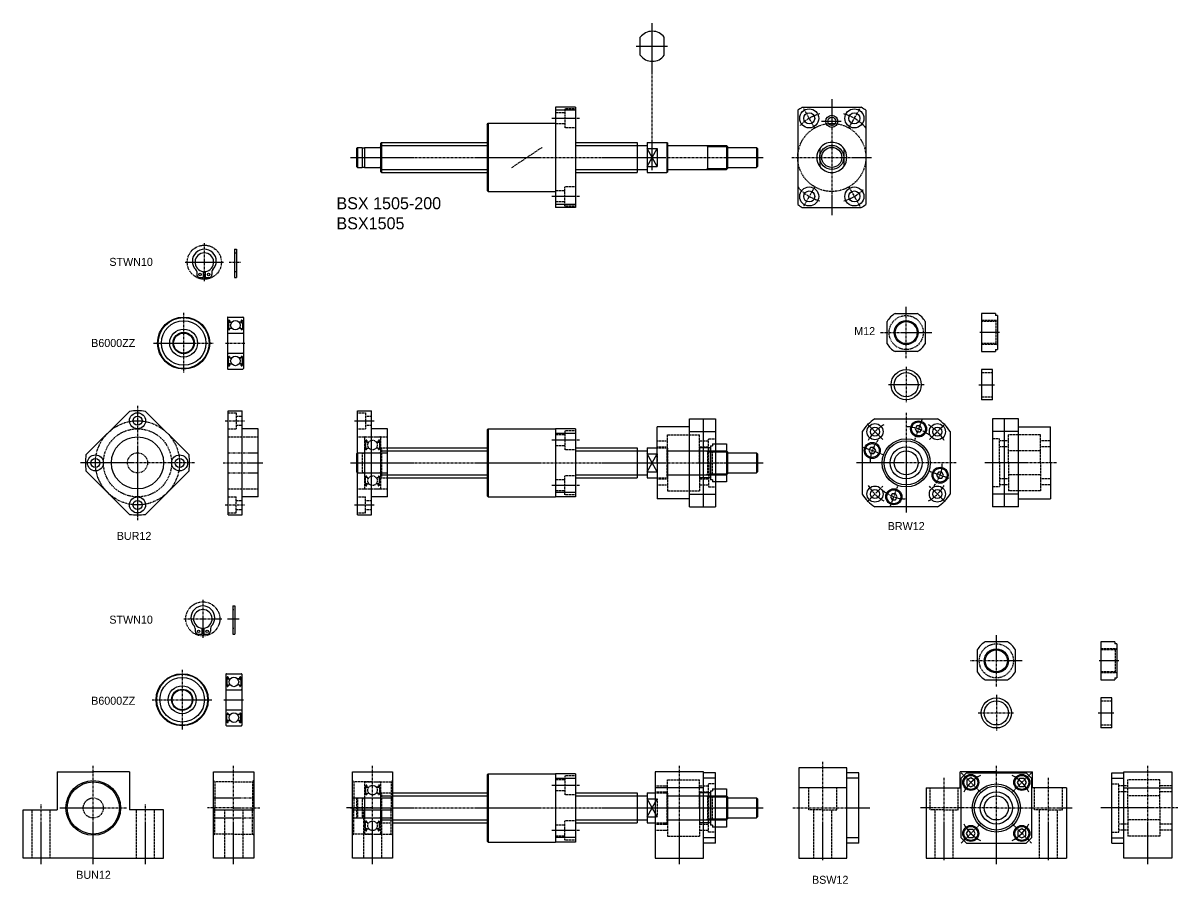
# Model space of a CAD drawing. Extents: x -146 to 430, y -310 to 119.
import ezdxf

# ---------------------------------------------------------------- set-up
doc = ezdxf.new("R2010")
doc.units = 0
for name, pattern in [('CENTER', [2, 1.25, -0.25, 0.25, -0.25]), ('DASHED', [0.75, 0.5, -0.25]), ('PHANTOM', [2.5, 1.25, -0.25, 0.25, -0.25, 0.25, -0.25])]:
    doc.linetypes.add(name, pattern=pattern)
doc.layers.get('0').update_dxf_attribs({"linetype": 'CONTINUOUS'})
doc.layers.add('CENTER', color=1, linetype='CENTER')

# ---------------------------------------------------------------- blocks, each defined once
blk = doc.blocks.new('BUR12')
at = {"color": 7, "linetype": 'CONTINUOUS'}
for p, q in [((0, -26), (0, 26)), ((0, 26), (7, 26)), ((7, -26), (7, 26)), ((15, 17), (7, 17)), ((15, -17), (15, 17)), ((15, -17), (7, -17)), ((0, -26), (7, -26))]:
    blk.add_line(p, q, dxfattribs=at)
at = {"color": 3, "linetype": 'DASHED'}
for p, q in [((0, 25), (4, 25)), ((4, 25), (4, 17)), ((4, 23.25), (7, 23.25)), ((4, 18.75), (7, 18.75)), ((0, 17), (4, 17)), ((0, 13), (15, 13)), ((0, -13), (15, -13)), ((0, -17), (4, -17)), ((4, -25), (4, -17)), ((7, -25), (7, -17)), ((4, -18.75), (7, -18.75)), ((0, -25), (4, -25)), ((4, -23.25), (7, -23.25))]:
    blk.add_line(p, q, dxfattribs=at)
at = {"color": 3, "linetype": 'PHANTOM'}
for p, q in [((0, 5), (15, 5)), ((0, -5), (15, -5))]:
    blk.add_line(p, q, dxfattribs=at)
at = {"layer": 'CENTER', "color": 1, "linetype": 'CENTER'}
for p, q in [((-1.5, 21), (8.5, 21)), ((-2.5, 0), (17.5, 0)), ((-1.5, -21), (8.5, -21))]:
    blk.add_line(p, q, dxfattribs=at)
blk = doc.blocks.new('BUN12')
at = {"color": 7, "linetype": 'CONTINUOUS'}
for p, q in [((0, -25), (0, 18)), ((0, 18), (20, 18)), ((20, 18), (20, -25)), ((0, -1), (20, -1)), ((20, -25), (0, -25))]:
    blk.add_line(p, q, dxfattribs=at)
at = {"color": 3, "linetype": 'DASHED'}
for p, q in [((0, 13.65), (0.65, 13)), ((0.65, 13), (0.65, 0)), ((10, 13), (0.65, 13)), ((10, 13), (19.35, 13)), ((20, 13.65), (19.35, 13)), ((19.35, 13), (19.35, 0)), ((0.65, -13), (0.65, 0)), ((19.35, -13), (19.35, 0)), ((5.5, -1), (5.5, -25)), ((14.5, -1), (14.5, -25)), ((0, -13.65), (0.65, -13)), ((10, -13), (0.65, -13)), ((10, -13), (19.35, -13)), ((20, -13.65), (19.35, -13))]:
    blk.add_line(p, q, dxfattribs=at)
at = {"color": 3, "linetype": 'PHANTOM'}
for p, q in [((0, 5), (20, 5)), ((0, -5), (20, -5))]:
    blk.add_line(p, q, dxfattribs=at)
at = {"layer": 'CENTER', "color": 1, "linetype": 'CENTER'}
for p, q in [((10, -28), (10, 21)), ((10, 0), (-3, 0)), ((10, 0), (23, 0))]:
    blk.add_line(p, q, dxfattribs=at)
blk = doc.blocks.new('BSW12')
at = {"color": 7, "linetype": 'CONTINUOUS'}
for p, q in [((0, -17.5), (0, 17.5)), ((0, 17.5), (6, 17.5)), ((6, -15.05), (6, 18)), ((6, 18), (30, 18)), ((30, 18), (30, -25)), ((0, 14.92), (6, 14.92)), ((6, 10), (30, 10)), ((0, -14.92), (6, -14.92)), ((6, -25), (6, -15.05)), ((0, -17.5), (6, -17.5)), ((30, -25), (6, -25))]:
    blk.add_line(p, q, dxfattribs=at)
at = {"color": 3, "linetype": 'DASHED'}
for p, q in [((0, 12), (3.5, 12)), ((3.5, -12), (3.5, 12)), ((8, 0), (8, 14)), ((24, 14), (8, 14)), ((24, 0), (24, 14)), ((8, 11), (3.5, 11)), ((8, 8), (3.5, 8)), ((24, 6), (8, 6)), ((30, 11), (24, 11)), ((30, 8), (24, 8)), ((8, 0), (8, -14)), ((24, 0), (24, -14)), ((8, -8), (3.5, -8)), ((8, -11), (3.5, -11)), ((24, -6), (8, -6)), ((30, -8), (24, -8)), ((30, -11), (24, -11)), ((0, -12), (3.5, -12)), ((24, -14), (8, -14))]:
    blk.add_line(p, q, dxfattribs=at)
at = {"layer": 'CENTER', "color": 1, "linetype": 'CENTER'}
for p, q in [((18, -28), (18, 21)), ((33, 0), (-5.5, 0))]:
    blk.add_line(p, q, dxfattribs=at)
blk = doc.blocks.new('BRW12')
at = {"color": 7, "linetype": 'CONTINUOUS'}
for p, q in [((0, 22), (0, -22)), ((13, 22), (0, 22)), ((6, -22), (6, 22)), ((13, -22), (13, 22)), ((13, 18), (29, 18)), ((29, 0), (29, 18)), ((13, 15.65), (0, 15.65)), ((29, 0), (29, -18)), ((13, -15.65), (0, -15.65)), ((13, -22), (0, -22)), ((13, -18), (29, -18))]:
    blk.add_line(p, q, dxfattribs=at)
at = {"color": 3, "linetype": 'DASHED'}
for p, q in [((3.5, 12), (0, 12)), ((3.5, 0), (3.5, 12)), ((8, 0), (8, 14)), ((24, 14), (8, 14)), ((24, 0), (24, 14)), ((8, 11), (3.5, 11)), ((8, 8), (3.5, 8)), ((24, 6), (8, 6)), ((29, 11), (24, 11)), ((29, 8), (24, 8)), ((3.5, 0), (3.5, -12)), ((8, 0), (8, -14)), ((24, 0), (24, -14)), ((8, -8), (3.5, -8)), ((8, -11), (3.5, -11)), ((24, -6), (8, -6)), ((29, -8), (24, -8)), ((29, -11), (24, -11)), ((3.5, -12), (0, -12)), ((24, -14), (8, -14))]:
    blk.add_line(p, q, dxfattribs=at)
at = {"layer": 'CENTER', "color": 1, "linetype": 'CENTER'}
blk.add_line((32, 0), (-3.71, 0), dxfattribs=at)
blk = doc.blocks.new('M12NAT-V')
at = {"color": 7, "linetype": 'CONTINUOUS'}
for p, q in [((0, 9.5), (0, -9.5)), ((7, 9.5), (0, 9.5)), ((7, 9.5), (7, 8.5)), ((8, 8.5), (7, 8.5)), ((8, 8.5), (8, -8.5)), ((0, -9.5), (7, -9.5)), ((7, -8.5), (7, -9.5)), ((7, -8.5), (8, -8.5))]:
    blk.add_line(p, q, dxfattribs=at)
at = {"color": 3, "linetype": 'DASHED'}
for p, q in [((8, 6), (0, 6)), ((7.13, 5.5), (8, 6)), ((7.13, 5.5), (0, 5.5)), ((7.13, 5.5), (7.13, -5.5)), ((7.13, -5.5), (0, -5.5)), ((7.13, -5.5), (8, -6)), ((8, -6), (0, -6))]:
    blk.add_line(p, q, dxfattribs=at)
at = {"layer": 'CENTER', "color": 1, "linetype": 'CENTER'}
blk.add_line((9, 0), (-1, 0), dxfattribs=at)
blk = doc.blocks.new('SP12')
at = {"color": 7, "linetype": 'CONTINUOUS'}
for p, q in [((0, 7.5), (0, -7.5)), ((5.5, 7.5), (0, 7.5)), ((5.5, -7.5), (5.5, 7.5)), ((5.5, -7.5), (0, -7.5))]:
    blk.add_line(p, q, dxfattribs=at)
at = {"color": 3, "linetype": 'DASHED'}
for p, q in [((0, 6), (5.5, 6)), ((0, -6), (5.5, -6))]:
    blk.add_line(p, q, dxfattribs=at)
at = {"layer": 'CENTER', "color": 1, "linetype": 'CENTER'}
blk.add_line((-1.25, 0), (6.75, 0), dxfattribs=at)
blk = doc.blocks.new('B6000ZZ')
at = {"color": 3, "linetype": 'DASHED'}
for p, q in [((0, 12.7), (0, -12.7)), ((0.3, 13), (7.7, 13)), ((8, 12.7), (8, -12.7)), ((0.1, 11.1), (0.46, 11.1)), ((0.1, 6.95), (0.45, 6.95)), ((0.98, 10.5), (0.33, 10.12)), ((0.33, 10.12), (0.33, 7.3)), ((0.45, 11.09), (0.62, 11.29)), ((0.45, 6.95), (0.64, 6.72)), ((0.6, 10.67), (0.46, 10.82)), ((1.18, 10.38), (0.53, 10.01)), ((0.53, 10.01), (0.53, 7.3)), ((0.93, 7.3), (0.53, 7.3)), ((0.53, 7.1), (0.93, 7.1)), ((0.6, 10.96), (0.77, 11.16)), ((0.74, 10.82), (0.6, 10.96)), ((0.6, 10.67), (0.74, 10.82)), ((0.79, 6.65), (0.89, 6.65)), ((0.93, 7.1), (0.93, 7.3)), ((0.95, 11.1), (0.98, 10.5)), ((1.08, 6.78), (1.28, 7.33)), ((1.15, 11.12), (1.2, 10.49)), ((1.18, 10.75), (1.18, 10.38)), ((1.3, 10.4), (2.15, 10.4)), ((1.37, 7.4), (2.15, 7.4)), ((6.7, 10.4), (5.85, 10.4)), ((6.63, 7.4), (5.85, 7.4)), ((6.92, 6.78), (6.72, 7.33)), ((6.85, 11.12), (6.8, 10.49)), ((6.82, 10.75), (6.82, 10.38)), ((6.82, 10.38), (7.47, 10.01)), ((7.05, 11.1), (7.02, 10.5)), ((7.02, 10.5), (7.67, 10.12)), ((7.07, 7.3), (7.47, 7.3)), ((7.07, 7.1), (7.07, 7.3)), ((7.47, 7.1), (7.07, 7.1)), ((7.21, 6.65), (7.11, 6.65)), ((7.4, 10.96), (7.23, 11.16)), ((7.26, 10.82), (7.4, 10.96)), ((7.4, 10.67), (7.26, 10.82)), ((7.55, 6.95), (7.36, 6.72)), ((7.55, 11.09), (7.38, 11.29)), ((7.4, 10.67), (7.54, 10.82)), ((7.47, 10.01), (7.47, 7.3)), ((7.9, 11.1), (7.54, 11.1)), ((7.9, 6.95), (7.55, 6.95)), ((7.67, 10.12), (7.67, 7.3)), ((0.3, 5), (7.7, 5)), ((0.3, -5), (7.7, -5)), ((0.1, -6.95), (0.45, -6.95)), ((0.1, -11.1), (0.46, -11.1)), ((0.33, -10.12), (0.33, -7.3)), ((0.98, -10.5), (0.33, -10.12)), ((0.45, -6.95), (0.64, -6.72)), ((0.45, -11.09), (0.62, -11.29)), ((0.6, -10.67), (0.46, -10.82)), ((0.53, -7.1), (0.93, -7.1)), ((0.53, -10.01), (0.53, -7.3)), ((0.93, -7.3), (0.53, -7.3)), ((1.18, -10.38), (0.53, -10.01)), ((0.6, -10.67), (0.74, -10.82)), ((0.74, -10.82), (0.6, -10.96)), ((0.6, -10.96), (0.77, -11.16)), ((0.79, -6.65), (0.89, -6.65)), ((0.93, -7.1), (0.93, -7.3)), ((0.95, -11.1), (0.98, -10.5)), ((1.08, -6.78), (1.28, -7.33)), ((1.15, -11.12), (1.2, -10.49)), ((1.18, -10.75), (1.18, -10.38)), ((1.3, -10.4), (2.15, -10.4)), ((1.37, -7.4), (2.15, -7.4)), ((6.63, -7.4), (5.85, -7.4)), ((6.7, -10.4), (5.85, -10.4)), ((6.92, -6.78), (6.72, -7.33)), ((6.85, -11.12), (6.8, -10.49)), ((6.82, -10.38), (7.47, -10.01)), ((6.82, -10.75), (6.82, -10.38)), ((7.02, -10.5), (7.67, -10.12)), ((7.05, -11.1), (7.02, -10.5)), ((7.47, -7.1), (7.07, -7.1)), ((7.07, -7.1), (7.07, -7.3)), ((7.07, -7.3), (7.47, -7.3)), ((7.21, -6.65), (7.11, -6.65)), ((7.4, -10.96), (7.23, -11.16)), ((7.4, -10.67), (7.26, -10.82)), ((7.26, -10.82), (7.4, -10.96)), ((7.55, -6.95), (7.36, -6.72)), ((7.55, -11.09), (7.38, -11.29)), ((7.4, -10.67), (7.54, -10.82)), ((7.47, -10.01), (7.47, -7.3)), ((7.9, -11.1), (7.54, -11.1)), ((7.9, -6.95), (7.55, -6.95)), ((7.67, -10.12), (7.67, -7.3)), ((0.3, -13), (7.7, -13))]:
    blk.add_line(p, q, dxfattribs=at)
for centre in [(4, 8.9), (4, -8.9)]:
    blk.add_circle(centre, 2.38, dxfattribs=at)
for centre, radius, start, end in [((0.3, 12.7), 0.3, 90, 180), ((7.7, 12.7), 0.3, 0, 90), ((0.1, 11.2), 0.1, 180, 270), ((0.1, 6.85), 0.1, 90, 180.81025), ((0.53, 7.3), 0.2, 180, 270), ((0.6, 10.96), 0.2, 140.13695, 225.00202), ((0.85, 11.1), 0.3, 4.93539, 140.13695), ((0.79, 6.85), 0.2, 219.97618, 270), ((0.85, 11.1), 0.1, 3.10166, 139.95027), ((0.89, 6.85), 0.2, 270, 339.99156), ((1.3, 10.5), 0.1, 184.93539, 270), ((1.37, 7.3), 0.1, 90, 159.99156), ((6.63, 7.3), 0.1, 20.00844, 90), ((6.7, 10.5), 0.1, 270, 355.06461), ((7.15, 11.1), 0.3, 39.86305, 175.06461), ((7.11, 6.85), 0.2, 200.00844, 270), ((7.15, 11.1), 0.1, 40.04973, 176.89834), ((7.21, 6.85), 0.2, 270, 320.02382), ((7.47, 7.3), 0.2, 270, 0), ((7.4, 10.96), 0.2, 314.99798, 39.86305), ((7.9, 11.2), 0.1, 270, 0), ((7.9, 6.85), 0.1, 359.18975, 90), ((0.3, 5.3), 0.3, 180, 270), ((7.7, 5.3), 0.3, 270, 0), ((0.3, -5.3), 0.3, 90, 180), ((7.7, -5.3), 0.3, 0, 90), ((0.1, -6.85), 0.1, 179.18975, 270), ((0.1, -11.2), 0.1, 90, 180), ((0.53, -7.3), 0.2, 90, 180), ((0.6, -10.96), 0.2, 134.99798, 219.86305), ((0.85, -11.1), 0.3, 219.86305, 355.06461), ((0.79, -6.85), 0.2, 90, 140.02382), ((0.85, -11.1), 0.1, 220.04973, 356.89834), ((0.89, -6.85), 0.2, 20.00844, 90), ((1.3, -10.5), 0.1, 90, 175.06461), ((1.37, -7.3), 0.1, 200.00844, 270), ((6.63, -7.3), 0.1, 270, 339.99156), ((6.7, -10.5), 0.1, 4.93539, 90), ((7.15, -11.1), 0.3, 184.93539, 320.13695), ((7.11, -6.85), 0.2, 90, 159.99156), ((7.15, -11.1), 0.1, 183.10166, 319.95027), ((7.21, -6.85), 0.2, 39.97618, 90), ((7.47, -7.3), 0.2, 0, 90), ((7.4, -10.96), 0.2, 320.13695, 45.00202), ((7.9, -6.85), 0.1, 270, 0.81025), ((7.9, -11.2), 0.1, 0, 90), ((0.3, -12.7), 0.3, 180, 270), ((7.7, -12.7), 0.3, 270, 0)]:
    blk.add_arc(centre, radius, start, end, dxfattribs=at)
at = {"layer": 'CENTER', "color": 1, "linetype": 'CENTER'}
blk.add_line((-1, 0), (9, 0), dxfattribs=at)
blk = doc.blocks.new('BSX1505-2')
at = {"color": 7, "linetype": 'CONTINUOUS'}
for p, q in [((-44, 16.5), (-43.5, 17)), ((-44, 16.5), (-44, -16.5)), ((-43.5, 17), (-10, 17)), ((-43.5, 17), (-43.5, -17)), ((-10, 17), (-10, -17)), ((0, 17), (-10, 17)), ((0, 14.7), (-10, 14.7)), ((0, 17), (0, -17)), ((-93.7, 7.5), (-44, 7.5)), ((-83.9, 6), (-83.9, 6)), ((-70.6, 6), (-70.6, 6)), ((0, 7.5), (30.8, 7.5)), ((30.8, 7.5), (30.8, -7.5)), ((30.8, 6), (35.8, 6)), ((35.8, 7.5), (35.8, -7.5)), ((35.8, 7.5), (40.8, 7.5)), ((75.3, 6), (75.3, -6)), ((75.3, 6), (75.8, 5.5)), ((-108.7, 5), (-109.2, 4.5)), ((-109.2, 4.5), (-109.2, -4.5)), ((-108.7, 5), (-108.7, -5)), ((35.8, 4.5), (40.8, 4.5)), ((75.8, 5.5), (75.8, -5.5)), ((75.8, 5), (90.3, 5)), ((90.3, 5), (90.3, -5)), ((90.3, 5), (90.8, 4.5)), ((90.8, 4.5), (90.8, -4.5)), ((-109.2, -4.5), (-108.7, -5)), ((35.8, -4.5), (40.8, -4.5)), ((75.8, -5.5), (75.3, -6)), ((75.8, -5), (90.3, -5)), ((90.8, -4.5), (90.3, -5)), ((-93.7, -7.5), (-44, -7.5)), ((0, -7.5), (30.8, -7.5)), ((30.8, -6), (35.8, -6)), ((35.8, -7.5), (40.8, -7.5)), ((-43.5, -17), (-44, -16.5)), ((-43.5, -17), (-10, -17)), ((0, -14.7), (-10, -14.7)), ((0, -17), (-10, -17))]:
    blk.add_line(p, q, dxfattribs=at)
at = {"color": 3, "linetype": 'DASHED'}
for p, q in [((-5.4, 14), (-10, 14)), ((-5.4, 16), (-5.4, 6.5)), ((0, 16), (-5.4, 16)), ((-96.7, 7.5), (-97.2, 7)), ((-97.2, 7), (-97.2, -7)), ((-96.7, 7.5), (-96.7, -7.5)), ((-96.7, 7.5), (-93.7, 7.5)), ((-5.4, 8.5), (-10, 8.5)), ((0, 6.5), (-5.4, 6.5)), ((40.8, 7.5), (45.6, 7.5)), ((45.6, 7.5), (45.6, -7.5)), ((45.6, 7.5), (45.8, 7.3)), ((45.8, 7.3), (45.8, -7.3)), ((46.1, 6), (75.3, 6)), ((65.3, 6), (65.8, 5.5)), ((65.8, 6), (65.8, -6)), ((-108.7, 5), (-106.35, 5)), ((-106.35, 5), (-106.35, -5)), ((-106.35, 4.8), (-105.2, 4.8)), ((-105.2, 5), (-105.2, -5)), ((-105.2, 5), (-97.5, 5)), ((40.8, 4.5), (40.8, -4.5)), ((65.8, 5.5), (75.8, 5.5)), ((-108.7, -5), (-106.35, -5)), ((-106.35, -4.8), (-105.2, -4.8)), ((-105.2, -5), (-97.5, -5)), ((65.3, -6), (65.8, -5.5)), ((65.8, -5.5), (75.8, -5.5)), ((-97.2, -7), (-96.7, -7.5)), ((-96.7, -7.5), (-93.7, -7.5)), ((-5.4, -8.5), (-10, -8.5)), ((-5.4, -16), (-5.4, -6.5)), ((0, -6.5), (-5.4, -6.5)), ((40.8, -7.5), (45.6, -7.5)), ((45.6, -7.5), (45.8, -7.3)), ((46.1, -6), (75.3, -6)), ((-5.4, -14), (-10, -14)), ((0, -16), (-5.4, -16))]:
    blk.add_line(p, q, dxfattribs=at)
at = {"color": 3, "linetype": 'CONTINUOUS'}
for p, q in [((-97.2, 6), (-44, 6)), ((0, 6), (30.8, 6)), ((35.8, -4.5), (40.8, 4.5)), ((40.8, -4.5), (35.8, 4.5)), ((-97.2, -6), (-44, -6)), ((0, -6), (30.8, -6))]:
    blk.add_line(p, q, dxfattribs=at)
at = {"color": 3, "linetype": 'DASHED'}
for centre, start, end in [((46.1, 6.3), 180, 270), ((-97.5, 5.3), 270, 0), ((-97.5, -5.3), 0, 90), ((46.1, -6.3), 90, 180)]:
    blk.add_arc(centre, 0.3, start, end, dxfattribs=at)
at = {"layer": 'CENTER', "color": 1, "linetype": 'CENTER'}
for p, q in [((2, 11.25), (-12, 11.25)), ((-112.2, 0), (93.8, 0)), ((2, -11.25), (-12, -11.25))]:
    blk.add_line(p, q, dxfattribs=at)
blk = doc.blocks.new('BSX1505')
at = {"color": 7, "linetype": 'CONTINUOUS'}
for p, q in [((0, 25), (-10, 25)), ((-10, 25), (-10, -25)), ((0, 23.49), (-10, 23.49)), ((0, 25), (0, -25)), ((-44, 16.5), (-43.5, 17)), ((-44, 16.5), (-44, -16.5)), ((-43.5, 17), (-10, 17)), ((-43.5, 17), (-43.5, -17)), ((-96.7, 7.5), (-97.2, 7)), ((-97.2, 7), (-97.2, -7)), ((-96.7, 7.5), (-44, 7.5)), ((-96.7, 7.5), (-96.7, -7.5)), ((-83.9, 6), (-83.9, 6)), ((-70.6, 6), (-70.6, 6)), ((0, 7.5), (30.8, 7.5)), ((30.8, 7.5), (30.8, -7.5)), ((30.8, 6), (35.8, 6)), ((35.8, 7.5), (35.8, -7.5)), ((35.8, 7.5), (45.6, 7.5)), ((45.6, 7.5), (45.6, -7.5)), ((45.6, 7.5), (45.8, 7.3)), ((45.8, 7.3), (45.8, -7.3)), ((46.1, 6), (75.3, 6)), ((65.8, 6), (65.8, -6)), ((75.3, 6), (75.3, -6)), ((75.3, 6), (75.8, 5.5)), ((-108.7, 5), (-109.2, 4.5)), ((-109.2, 4.5), (-109.2, -4.5)), ((-108.7, 5), (-108.7, -5)), ((-108.7, 5), (-106.35, 5)), ((-106.35, 5), (-106.35, -5)), ((-106.35, 4.8), (-105.2, 4.8)), ((-105.2, 5), (-105.2, -5)), ((-105.2, 5), (-97.5, 5)), ((35.8, 4.5), (40.8, 4.5)), ((40.8, 4.5), (40.8, -4.5)), ((75.8, 5.5), (75.8, -5.5)), ((75.8, 5), (90.3, 5)), ((90.3, 5), (90.3, -5)), ((90.3, 5), (90.8, 4.5)), ((90.8, 4.5), (90.8, -4.5)), ((-109.2, -4.5), (-108.7, -5)), ((-108.7, -5), (-106.35, -5)), ((-106.35, -4.8), (-105.2, -4.8)), ((-105.2, -5), (-97.5, -5)), ((35.8, -4.5), (40.8, -4.5)), ((75.8, -5.5), (75.3, -6)), ((75.8, -5), (90.3, -5)), ((90.8, -4.5), (90.3, -5)), ((-97.2, -7), (-96.7, -7.5)), ((-96.7, -7.5), (-44, -7.5)), ((0, -7.5), (30.8, -7.5)), ((30.8, -6), (35.8, -6)), ((35.8, -7.5), (45.6, -7.5)), ((45.6, -7.5), (45.8, -7.3)), ((46.1, -6), (75.3, -6)), ((-43.5, -17), (-44, -16.5)), ((-43.5, -17), (-10, -17)), ((0, -23.49), (-10, -23.49)), ((0, -25), (-10, -25))]:
    blk.add_line(p, q, dxfattribs=at)
at = {"color": 3, "linetype": 'DASHED'}
for p, q in [((-5.4, 24.24), (-5.4, 14.74)), ((0, 24.24), (-5.4, 24.24)), ((-5.4, 22.24), (-10, 22.24)), ((-5.4, 16.74), (-10, 16.74)), ((0, 14.74), (-5.4, 14.74)), ((-5.4, -16.74), (-10, -16.74)), ((-5.4, -24.24), (-5.4, -14.74)), ((0, -14.74), (-5.4, -14.74)), ((-5.4, -22.24), (-10, -22.24)), ((0, -24.24), (-5.4, -24.24))]:
    blk.add_line(p, q, dxfattribs=at)
at = {"color": 3, "linetype": 'CONTINUOUS'}
for p, q in [((-97.2, 6), (-44, 6)), ((0, 6), (30.8, 6)), ((65.3, 6), (65.8, 5.5)), ((40.8, -4.5), (35.8, 4.5)), ((35.8, -4.5), (40.8, 4.5)), ((65.8, 5.5), (75.8, 5.5)), ((65.3, -6), (65.8, -5.5)), ((65.8, -5.5), (75.8, -5.5)), ((-97.2, -6), (-44, -6)), ((0, -6), (30.8, -6))]:
    blk.add_line(p, q, dxfattribs=at)
at = {"color": 7, "linetype": 'CONTINUOUS'}
for centre, start, end in [((46.1, 6.3), 180, 270), ((-97.5, 5.3), 270, 0), ((-97.5, -5.3), 0, 90), ((46.1, -6.3), 90, 180)]:
    blk.add_arc(centre, 0.3, start, end, dxfattribs=at)
at = {"layer": 'CENTER', "color": 1, "linetype": 'CENTER'}
for p, q in [((2, 19.49), (-12, 19.49)), ((-31.7, -5), (-16.7, 5)), ((-112.2, 0), (93.8, 0)), ((2, -19.49), (-12, -19.49))]:
    blk.add_line(p, q, dxfattribs=at)
blk = doc.blocks.new('BSX1505-3')
at = {"color": 7, "linetype": 'CONTINUOUS'}
for p, q in [((-44, 16.5), (-43.5, 17)), ((-44, 16.5), (-44, -16.5)), ((-43.5, 17), (-10, 17)), ((-43.5, 17), (-43.5, -17)), ((-10, 17), (-10, -17)), ((0, 17), (-10, 17)), ((0, 14.7), (-10, 14.7)), ((0, 17), (0, -17)), ((-91.2, 7.5), (-44, 7.5)), ((-83.9, 6), (-83.9, 6)), ((-70.6, 6), (-70.6, 6)), ((0, 7.5), (30.8, 7.5)), ((30.8, 7.5), (30.8, -7.5)), ((30.8, 6), (35.8, 6)), ((35.8, 7.5), (35.8, -7.5)), ((35.8, 7.5), (39.8, 7.5)), ((75.3, 6), (75.3, -6)), ((75.3, 6), (75.8, 5.5)), ((35.8, 4.5), (39.8, 4.5)), ((75.8, 5.5), (75.8, -5.5)), ((75.8, 5), (90.3, 5)), ((90.3, 5), (90.3, -5)), ((90.3, 5), (90.8, 4.5)), ((90.8, 4.5), (90.8, -4.5)), ((35.8, -4.5), (39.8, -4.5)), ((75.8, -5.5), (75.3, -6)), ((75.8, -5), (90.3, -5)), ((90.8, -4.5), (90.3, -5)), ((-91.2, -7.5), (-44, -7.5)), ((0, -7.5), (30.8, -7.5)), ((30.8, -6), (35.8, -6)), ((35.8, -7.5), (39.8, -7.5)), ((-43.5, -17), (-44, -16.5)), ((-43.5, -17), (-10, -17)), ((0, -14.7), (-10, -14.7)), ((0, -17), (-10, -17))]:
    blk.add_line(p, q, dxfattribs=at)
at = {"color": 3, "linetype": 'DASHED'}
for p, q in [((-5.4, 14), (-10, 14)), ((-5.4, 16), (-5.4, 6.5)), ((0, 16), (-5.4, 16)), ((-96.7, 7.5), (-97.2, 7)), ((-97.2, 7), (-97.2, -7)), ((-96.7, 7.5), (-91.2, 7.5)), ((-96.7, 7.5), (-96.7, -7.5)), ((-5.4, 8.5), (-10, 8.5)), ((0, 6.5), (-5.4, 6.5)), ((39.8, 7.5), (45.6, 7.5)), ((45.6, 7.5), (45.6, -7.5)), ((45.6, 7.5), (45.8, 7.3)), ((45.8, 7.3), (45.8, -7.3)), ((46.1, 6), (75.3, 6)), ((65.3, 6), (65.8, 5.5)), ((65.8, 6), (65.8, -6)), ((-108.7, 5), (-109.2, 4.5)), ((-109.2, 4.5), (-109.2, -4.5)), ((-108.7, 5), (-108.7, -5)), ((-108.7, 5), (-106.35, 5)), ((-106.35, 5), (-106.35, -5)), ((-106.35, 4.8), (-105.2, 4.8)), ((-105.2, 5), (-97.5, 5)), ((-105.2, 5), (-105.2, -5)), ((39.8, 4.5), (40.8, 4.5)), ((40.8, 4.5), (40.8, -4.5)), ((65.8, 5.5), (75.8, 5.5)), ((-109.2, -4.5), (-108.7, -5)), ((-108.7, -5), (-106.35, -5)), ((-106.35, -4.8), (-105.2, -4.8)), ((-105.2, -5), (-97.5, -5)), ((39.8, -4.5), (40.8, -4.5)), ((65.3, -6), (65.8, -5.5)), ((65.8, -5.5), (75.8, -5.5)), ((-97.2, -7), (-96.7, -7.5)), ((-96.7, -7.5), (-91.2, -7.5)), ((-5.4, -8.5), (-10, -8.5)), ((-5.4, -16), (-5.4, -6.5)), ((0, -6.5), (-5.4, -6.5)), ((39.8, -7.5), (45.6, -7.5)), ((45.6, -7.5), (45.8, -7.3)), ((46.1, -6), (75.3, -6)), ((-5.4, -14), (-10, -14)), ((0, -16), (-5.4, -16))]:
    blk.add_line(p, q, dxfattribs=at)
at = {"color": 3, "linetype": 'CONTINUOUS'}
for p, q in [((-97.2, 6), (-44, 6)), ((0, 6), (30.8, 6)), ((40.8, -4.5), (35.8, 4.5)), ((35.8, -4.5), (40.8, 4.5)), ((-97.2, -6), (-44, -6)), ((0, -6), (30.8, -6))]:
    blk.add_line(p, q, dxfattribs=at)
at = {"color": 3, "linetype": 'DASHED'}
for centre, start, end in [((46.1, 6.3), 180, 270), ((-97.5, 5.3), 270, 0), ((-97.5, -5.3), 0, 90), ((46.1, -6.3), 90, 180)]:
    blk.add_arc(centre, 0.3, start, end, dxfattribs=at)
at = {"layer": 'CENTER', "color": 1, "linetype": 'CENTER'}
for p, q in [((2, 11.25), (-12, 11.25)), ((-112.2, 0), (93.8, 0)), ((2, -11.25), (-12, -11.25))]:
    blk.add_line(p, q, dxfattribs=at)

msp = doc.modelspace()

# ---------------------------------------------------------------- linework, layer by layer
at = {"color": 7, "linetype": 'CONTINUOUS'}
for p, q in [((161.5, 103.22), (161.5, 112.22)), ((173.5, 103.22), (173.5, 112.22)), ((240, 75.78), (240, 28.79)), ((242.3, 77.28), (271.7, 77.28)), ((274, 75.78), (274, 28.79)), ((251, 56.78), (251, 47.78)), ((263, 56.78), (263, 47.78)), ((242.3, 27.28), (271.7, 27.28)), ((-40.89, 6.47), (-40.89, -7.63)), ((-40.89, 6.47), (-39.89, 6.47)), ((-39.89, 6.47), (-39.89, -7.63)), ((-59.69, -4.71), (-59.69, -6.13)), ((-56.39, -4.6), (-56.39, -7.63)), ((-56.39, -5.36), (-56.39, -5.36)), ((-55.39, -4.6), (-55.39, -7.63)), ((-52.09, -4.71), (-52.09, -6.13)), ((-58.19, -7.63), (-56.39, -7.63)), ((-56.39, -6.11), (-56.39, -6.11)), ((-55.39, -7.63), (-53.59, -7.63)), ((-40.89, -7.63), (-39.89, -7.63)), ((288.56, -25.59), (299.65, -25.59)), ((284.6, -40.63), (284.6, -29.54)), ((303.6, -29.54), (303.6, -40.63)), ((299.65, -44.59), (288.56, -44.59)), ((294.1, -44.59), (294.1, -44.59)), ((296.87, -44.59), (296.87, -44.59)), ((-93.22, -74.4), (-114.9, -96.08)), ((-85.2, -74.4), (-63.52, -96.08)), ((278.45, -78.09), (309.75, -78.09)), ((272.1, -84.43), (272.1, -115.74)), ((316.1, -84.43), (316.1, -115.74)), ((-114.9, -104.1), (-93.22, -125.77)), ((-63.52, -104.1), (-85.2, -125.77)), ((309.75, -122.09), (278.45, -122.09)), ((-41.63, -171.46), (-41.63, -185.56)), ((-41.63, -171.46), (-40.63, -171.46)), ((-40.63, -171.46), (-40.63, -185.56)), ((-60.43, -182.65), (-60.43, -184.06)), ((-57.13, -182.53), (-57.13, -185.56)), ((-57.13, -183.29), (-57.13, -183.29)), ((-57.13, -184.05), (-57.13, -184.05)), ((-56.13, -182.53), (-56.13, -185.56)), ((-52.83, -182.65), (-52.83, -184.06)), ((-58.93, -185.56), (-57.13, -185.56)), ((-56.13, -185.56), (-54.33, -185.56)), ((-41.63, -185.56), (-40.63, -185.56)), ((344.6, -189.34), (333.51, -189.34)), ((391.1, -189.34), (391.1, -208.34)), ((398.1, -189.34), (391.1, -189.34)), ((398.1, -189.34), (398.1, -190.34)), ((329.56, -193.3), (329.56, -204.39)), ((348.56, -204.39), (348.56, -193.3)), ((399.1, -190.34), (398.1, -190.34)), ((399.1, -190.34), (399.1, -207.34)), ((333.51, -208.34), (344.6, -208.34)), ((336.28, -208.34), (336.28, -208.34)), ((339.06, -208.34), (339.06, -208.34)), ((391.1, -208.34), (398.1, -208.34)), ((398.1, -207.34), (398.1, -208.34)), ((398.1, -207.34), (399.1, -207.34)), ((391.1, -217.34), (391.1, -232.34)), ((396.6, -217.34), (391.1, -217.34)), ((396.6, -232.34), (396.6, -217.34)), ((396.6, -232.34), (391.1, -232.34)), ((240.51, -252.23), (240.51, -297.23)), ((264.51, -252.23), (240.51, -252.23)), ((264.51, -253.18), (264.51, -252.23)), ((264.51, -287.28), (264.51, -253.18)), ((-129.27, -254.23), (-111.27, -254.23)), ((-129.27, -254.23), (-129.27, -273.23)), ((-93.27, -254.23), (-111.27, -254.23)), ((-93.27, -254.23), (-93.27, -273.23)), ((270.51, -254.73), (264.51, -254.73)), ((270.51, -257.3), (264.51, -257.3)), ((270.51, -289.73), (270.51, -254.73)), ((339.06, -254.23), (321.06, -254.23)), ((321.06, -262.23), (321.06, -254.23)), ((321.56, -287.15), (321.56, -257.3)), ((324.13, -254.73), (353.98, -254.73)), ((326.33, -257.25), (324.38, -258.37)), ((324.38, -258.37), (324.38, -260.62)), ((328.28, -258.37), (326.33, -257.25)), ((328.28, -260.62), (328.28, -258.37)), ((339.06, -254.23), (357.06, -254.23)), ((350.66, -257.55), (349.53, -259.5)), ((352.91, -257.55), (350.66, -257.55)), ((354.03, -259.5), (352.91, -257.55)), ((356.56, -257.3), (356.56, -287.15)), ((357.06, -262.23), (357.06, -254.23)), ((264.51, -262.23), (240.51, -262.23)), ((304.06, -262.23), (304.06, -297.23)), ((304.06, -262.23), (321.06, -262.23)), ((324.38, -260.62), (326.33, -261.75)), ((326.33, -261.75), (328.28, -260.62)), ((349.53, -259.5), (350.66, -261.45)), ((350.66, -261.45), (352.91, -261.45)), ((352.91, -261.45), (354.03, -259.5)), ((374.06, -262.23), (357.06, -262.23)), ((374.06, -262.23), (374.06, -297.23)), ((-146.27, -297.23), (-146.27, -273.23)), ((-76.27, -297.23), (-76.27, -273.23)), ((270.51, -287.15), (264.51, -287.15)), ((264.51, -297.23), (264.51, -287.28)), ((325.2, -283.01), (324.08, -284.95)), ((324.08, -284.95), (325.2, -286.9)), ((327.45, -283.01), (325.2, -283.01)), ((325.2, -286.9), (327.45, -286.9)), ((328.58, -284.95), (327.45, -283.01)), ((327.45, -286.9), (328.58, -284.95)), ((351.78, -282.7), (349.84, -283.83)), ((349.84, -283.83), (349.84, -286.08)), ((349.84, -286.08), (351.78, -287.2)), ((353.73, -283.83), (351.78, -282.7)), ((351.78, -287.2), (353.73, -286.08)), ((353.73, -286.08), (353.73, -283.83)), ((270.51, -289.73), (264.51, -289.73)), ((324.13, -289.73), (353.98, -289.73)), ((-111.27, -297.23), (-146.27, -297.23)), ((-111.27, -297.23), (-76.27, -297.23)), ((240.51, -297.23), (264.51, -297.23)), ((304.06, -297.23), (374.06, -297.23))]:
    msp.add_line(p, q, dxfattribs=at)
at = {"color": 3, "linetype": 'DASHED'}
for p, q in [((-40.89, 4.67), (-39.89, 4.67)), ((-40.89, -4.63), (-39.89, -4.63)), ((-41.63, -173.26), (-40.63, -173.26)), ((-41.63, -182.56), (-40.63, -182.56)), ((399.1, -192.84), (391.1, -192.84)), ((398.24, -193.34), (391.1, -193.34)), ((398.24, -193.34), (399.1, -192.84)), ((398.24, -193.34), (398.24, -204.34)), ((398.24, -204.34), (391.1, -204.34)), ((399.1, -204.84), (391.1, -204.84)), ((398.24, -204.34), (399.1, -204.84)), ((391.1, -218.84), (396.6, -218.84)), ((391.1, -230.84), (396.6, -230.84)), ((245.51, -273.23), (245.51, -262.23)), ((259.51, -273.23), (259.51, -262.23)), ((306.06, -273.23), (306.06, -262.23)), ((320.06, -273.23), (320.06, -262.23)), ((358.06, -273.23), (358.06, -262.23)), ((372.06, -273.23), (372.06, -262.23)), ((-141.77, -297.23), (-141.77, -273.23)), ((-132.77, -297.23), (-132.77, -273.23)), ((-89.77, -297.23), (-89.77, -273.23)), ((-80.77, -297.23), (-80.77, -273.23)), ((252.51, -273.23), (245.51, -273.23)), ((248.01, -297.23), (248.01, -273.23)), ((252.51, -273.23), (259.51, -273.23)), ((257.01, -297.23), (257.01, -273.23)), ((313.06, -273.23), (306.06, -273.23)), ((308.56, -297.23), (308.56, -273.23)), ((313.06, -273.23), (320.06, -273.23)), ((317.56, -297.23), (317.56, -273.23)), ((365.06, -273.23), (358.06, -273.23)), ((360.56, -297.23), (360.56, -273.23)), ((365.06, -273.23), (372.06, -273.23)), ((369.56, -297.23), (369.56, -273.23))]:
    msp.add_line(p, q, dxfattribs=at)
for p, q in [((-44.39, -27.63), (-44.39, -53.03)), ((-44.09, -27.33), (-36.69, -27.33)), ((-36.39, -27.63), (-36.39, -53.03)), ((-44.29, -29.23), (-43.93, -29.23)), ((-44.29, -33.38), (-43.94, -33.38)), ((-43.41, -29.83), (-44.06, -30.2)), ((-44.06, -30.2), (-44.06, -33.03)), ((-43.94, -29.24), (-43.77, -29.04)), ((-43.94, -33.38), (-43.75, -33.61)), ((-43.79, -29.65), (-43.93, -29.51)), ((-43.21, -29.94), (-43.86, -30.32)), ((-43.86, -30.32), (-43.86, -33.03)), ((-43.46, -33.03), (-43.86, -33.03)), ((-43.86, -33.23), (-43.46, -33.23)), ((-43.79, -29.37), (-43.62, -29.17)), ((-43.65, -29.51), (-43.79, -29.37)), ((-43.79, -29.65), (-43.65, -29.51)), ((-43.6, -33.68), (-43.5, -33.68)), ((-43.46, -33.23), (-43.46, -33.03)), ((-43.44, -29.23), (-43.41, -29.83)), ((-43.31, -33.55), (-43.11, -32.99)), ((-43.24, -29.2), (-43.19, -29.84)), ((-43.21, -29.58), (-43.21, -29.94)), ((-43.09, -29.93), (-42.24, -29.93)), ((-43.02, -32.93), (-42.24, -32.93)), ((-37.7, -29.93), (-38.54, -29.93)), ((-37.77, -32.93), (-38.54, -32.93)), ((-37.47, -33.55), (-37.67, -32.99)), ((-37.54, -29.2), (-37.6, -29.84)), ((-37.57, -29.58), (-37.57, -29.94)), ((-37.57, -29.94), (-36.92, -30.32)), ((-37.34, -29.23), (-37.37, -29.83)), ((-37.37, -29.83), (-36.72, -30.2)), ((-37.32, -33.03), (-36.92, -33.03)), ((-37.32, -33.23), (-37.32, -33.03)), ((-36.92, -33.23), (-37.32, -33.23)), ((-37.19, -33.68), (-37.28, -33.68)), ((-37, -29.37), (-37.17, -29.17)), ((-37.14, -29.51), (-37, -29.37)), ((-37, -29.65), (-37.14, -29.51)), ((-36.84, -33.38), (-37.03, -33.61)), ((-36.84, -29.24), (-37.01, -29.04)), ((-37, -29.65), (-36.85, -29.51)), ((-36.92, -30.32), (-36.92, -33.03)), ((-36.49, -29.23), (-36.85, -29.23)), ((-36.49, -33.38), (-36.84, -33.38)), ((-36.72, -30.2), (-36.72, -33.03)), ((-44.09, -35.33), (-36.69, -35.33)), ((-44.09, -45.33), (-36.69, -45.33)), ((-44.29, -47.28), (-43.94, -47.28)), ((-44.29, -51.43), (-43.93, -51.43)), ((-44.06, -50.45), (-44.06, -47.63)), ((-43.41, -50.83), (-44.06, -50.45)), ((-43.94, -47.28), (-43.75, -47.05)), ((-43.94, -51.41), (-43.77, -51.62)), ((-43.79, -51), (-43.93, -51.14)), ((-43.86, -47.43), (-43.46, -47.43)), ((-43.86, -50.34), (-43.86, -47.63)), ((-43.46, -47.63), (-43.86, -47.63)), ((-43.21, -50.71), (-43.86, -50.34)), ((-43.79, -51), (-43.65, -51.15)), ((-43.65, -51.15), (-43.79, -51.29)), ((-43.79, -51.29), (-43.62, -51.49)), ((-43.6, -46.98), (-43.5, -46.98)), ((-43.46, -47.43), (-43.46, -47.63)), ((-43.44, -51.43), (-43.41, -50.83)), ((-43.31, -47.11), (-43.11, -47.66)), ((-43.24, -51.45), (-43.19, -50.82)), ((-43.21, -51.07), (-43.21, -50.71)), ((-43.09, -50.73), (-42.24, -50.73)), ((-43.02, -47.73), (-42.24, -47.73)), ((-37.77, -47.73), (-38.54, -47.73)), ((-37.7, -50.73), (-38.54, -50.73)), ((-37.47, -47.11), (-37.67, -47.66)), ((-37.54, -51.45), (-37.6, -50.82)), ((-37.57, -50.71), (-36.92, -50.34)), ((-37.57, -51.07), (-37.57, -50.71)), ((-37.37, -50.83), (-36.72, -50.45)), ((-37.34, -51.43), (-37.37, -50.83)), ((-36.92, -47.43), (-37.32, -47.43)), ((-37.32, -47.43), (-37.32, -47.63)), ((-37.32, -47.63), (-36.92, -47.63)), ((-37.19, -46.98), (-37.28, -46.98)), ((-37, -51.29), (-37.17, -51.49)), ((-37, -51), (-37.14, -51.15)), ((-37.14, -51.15), (-37, -51.29)), ((-36.84, -47.28), (-37.03, -47.05)), ((-36.84, -51.41), (-37.01, -51.62)), ((-37, -51), (-36.85, -51.14)), ((-36.92, -50.34), (-36.92, -47.63)), ((-36.49, -51.43), (-36.85, -51.43)), ((-36.49, -47.28), (-36.84, -47.28)), ((-36.72, -50.45), (-36.72, -47.63)), ((-44.09, -53.33), (-36.69, -53.33)), ((-45.13, -205.56), (-45.13, -230.96)), ((-45.03, -207.16), (-44.67, -207.16)), ((-44.83, -205.26), (-37.43, -205.26)), ((-44.68, -207.18), (-44.51, -206.97)), ((-44.53, -207.3), (-44.36, -207.1)), ((-44.39, -207.45), (-44.53, -207.3)), ((-44.18, -207.16), (-44.15, -207.76)), ((-43.98, -207.14), (-43.93, -207.77)), ((-38.28, -207.14), (-38.33, -207.77)), ((-38.08, -207.16), (-38.11, -207.76)), ((-37.73, -207.3), (-37.9, -207.1)), ((-37.87, -207.45), (-37.73, -207.3)), ((-37.58, -207.18), (-37.75, -206.97)), ((-37.23, -207.16), (-37.59, -207.16)), ((-37.13, -205.56), (-37.13, -230.96)), ((-45.03, -211.31), (-44.68, -211.31)), ((-44.15, -207.76), (-44.8, -208.14)), ((-44.8, -208.14), (-44.8, -210.96)), ((-44.68, -211.31), (-44.49, -211.54)), ((-44.53, -207.59), (-44.67, -207.45)), ((-43.95, -207.88), (-44.6, -208.25)), ((-44.6, -208.25), (-44.6, -210.96)), ((-44.2, -210.96), (-44.6, -210.96)), ((-44.6, -211.16), (-44.2, -211.16)), ((-44.53, -207.59), (-44.39, -207.45)), ((-44.34, -211.61), (-44.24, -211.61)), ((-44.2, -211.16), (-44.2, -210.96)), ((-44.05, -211.48), (-43.85, -210.93)), ((-43.95, -207.52), (-43.95, -207.88)), ((-43.83, -207.86), (-42.98, -207.86)), ((-43.76, -210.86), (-42.98, -210.86)), ((-38.43, -207.86), (-39.28, -207.86)), ((-38.51, -210.86), (-39.28, -210.86)), ((-38.21, -211.48), (-38.41, -210.93)), ((-38.31, -207.52), (-38.31, -207.88)), ((-38.31, -207.88), (-37.66, -208.25)), ((-38.11, -207.76), (-37.46, -208.14)), ((-38.06, -211.16), (-38.06, -210.96)), ((-38.06, -210.96), (-37.66, -210.96)), ((-37.66, -211.16), (-38.06, -211.16)), ((-37.93, -211.61), (-38.02, -211.61)), ((-37.73, -207.59), (-37.87, -207.45)), ((-37.58, -211.31), (-37.77, -211.54)), ((-37.73, -207.59), (-37.59, -207.45)), ((-37.66, -208.25), (-37.66, -210.96)), ((-37.23, -211.31), (-37.58, -211.31)), ((-37.46, -208.14), (-37.46, -210.96)), ((-44.83, -213.26), (-37.43, -213.26)), ((-44.83, -223.26), (-37.43, -223.26)), ((-45.03, -225.21), (-44.68, -225.21)), ((-45.03, -229.36), (-44.67, -229.36)), ((-44.8, -228.39), (-44.8, -225.56)), ((-44.15, -228.76), (-44.8, -228.39)), ((-44.68, -225.21), (-44.49, -224.98)), ((-44.68, -229.35), (-44.51, -229.55)), ((-44.53, -228.94), (-44.67, -229.08)), ((-44.6, -225.36), (-44.2, -225.36)), ((-44.2, -225.56), (-44.6, -225.56)), ((-44.6, -228.27), (-44.6, -225.56)), ((-43.95, -228.65), (-44.6, -228.27)), ((-44.53, -228.94), (-44.39, -229.08)), ((-44.39, -229.08), (-44.53, -229.22)), ((-44.53, -229.22), (-44.36, -229.42)), ((-44.34, -224.91), (-44.24, -224.91)), ((-44.2, -225.36), (-44.2, -225.56)), ((-44.18, -229.36), (-44.15, -228.76)), ((-44.05, -225.04), (-43.85, -225.6)), ((-43.98, -229.39), (-43.93, -228.75)), ((-43.95, -229.01), (-43.95, -228.65)), ((-43.83, -228.66), (-42.98, -228.66)), ((-43.76, -225.66), (-42.98, -225.66)), ((-38.51, -225.66), (-39.28, -225.66)), ((-38.43, -228.66), (-39.28, -228.66)), ((-38.21, -225.04), (-38.41, -225.6)), ((-38.28, -229.39), (-38.33, -228.75)), ((-38.31, -228.65), (-37.66, -228.27)), ((-38.31, -229.01), (-38.31, -228.65)), ((-38.11, -228.76), (-37.46, -228.39)), ((-38.08, -229.36), (-38.11, -228.76)), ((-38.06, -225.36), (-38.06, -225.56)), ((-37.66, -225.36), (-38.06, -225.36)), ((-38.06, -225.56), (-37.66, -225.56)), ((-37.93, -224.91), (-38.02, -224.91)), ((-37.73, -229.22), (-37.9, -229.42)), ((-37.73, -228.94), (-37.87, -229.08)), ((-37.87, -229.08), (-37.73, -229.22)), ((-37.58, -225.21), (-37.77, -224.98)), ((-37.58, -229.35), (-37.75, -229.55)), ((-37.73, -228.94), (-37.59, -229.08)), ((-37.66, -228.27), (-37.66, -225.56)), ((-37.23, -229.36), (-37.59, -229.36)), ((-37.23, -225.21), (-37.58, -225.21)), ((-37.46, -228.39), (-37.46, -225.56)), ((-44.83, -231.26), (-37.43, -231.26))]:
    msp.add_line(p, q)
for points in [[(299.39, -81.67), (298.53, -83.17), (299.39, -84.67), (301.12, -84.67), (301.99, -83.17), (301.12, -81.67)], [(276.32, -92.43), (275.46, -93.93), (276.32, -95.43), (278.05, -95.43), (278.92, -93.93), (278.05, -92.43)], [(310.15, -104.74), (309.28, -106.24), (310.15, -107.74), (311.88, -107.74), (312.75, -106.24), (311.88, -104.74)], [(287.08, -115.5), (286.21, -117), (287.08, -118.5), (288.81, -118.5), (289.68, -117), (288.81, -115.5)]]:
    msp.add_lwpolyline(points, close=True)
at = {"color": 7, "linetype": 'CONTINUOUS'}
for points in [[(-146.27, -273.23), (-129.27, -273.23)], [(-76.27, -273.23), (-93.27, -273.23)]]:
    msp.add_lwpolyline(points, dxfattribs=at)
for centre, radius in [((245.75, 71.77), 4.75), ((268.25, 71.77), 4.75), ((245.75, 71.77), 2.75), ((257, 70.28), 2), ((268.25, 71.77), 2.75), ((257, 52.28), 6), ((257, 52.28), 5), ((245.75, 32.8), 4.75), ((245.75, 32.8), 2.75), ((268.25, 32.8), 4.75), ((268.25, 32.8), 2.75), ((-58.04, -6.13), 0.6), ((-53.74, -6.13), 0.6), ((-66.21, -40.33), 13), ((-66.21, -40.33), 12.7), ((-66.21, -40.33), 11.1), ((-66.21, -40.33), 6.95), ((294.1, -35.09), 5.5), ((-66.21, -40.33), 5.3), ((-66.21, -40.33), 5), ((294.1, -61.09), 7.5), ((294.1, -61.09), 6), ((-89.21, -79.09), 4), ((-89.21, -79.09), 2.25), ((278.55, -84.53), 4), ((309.66, -84.53), 4), ((278.55, -84.53), 2.25), ((309.66, -84.53), 2.25), ((-89.21, -100.09), 13), ((294.1, -100.09), 8), ((-110.21, -100.09), 4), ((-110.21, -100.09), 2.25), ((-68.21, -100.09), 4), ((-68.21, -100.09), 2.25), ((294.1, -100.09), 6), ((278.55, -115.64), 4), ((278.55, -115.64), 2.25), ((309.66, -115.64), 4), ((309.66, -115.64), 2.25), ((-89.21, -121.09), 4), ((-89.21, -121.09), 2.25), ((-58.78, -184.06), 0.6), ((-54.48, -184.06), 0.6), ((339.06, -198.84), 5.5), ((-66.94, -218.26), 13), ((-66.94, -218.26), 12.7), ((-66.94, -218.26), 11.1), ((-66.94, -218.26), 6.95), ((-66.94, -218.26), 5.3), ((-66.94, -218.26), 5), ((339.06, -224.84), 7.5), ((339.06, -224.84), 6), ((-111.27, -272.23), 13.65), ((326.33, -259.5), 4), ((326.33, -259.5), 3.5), ((351.78, -259.5), 4), ((351.78, -259.5), 3.5), ((-111.27, -272.23), 13), ((339.06, -272.23), 12), ((339.06, -272.23), 11), ((339.06, -272.23), 8), ((339.06, -272.23), 6), ((326.33, -284.95), 4), ((326.33, -284.95), 3.5), ((351.78, -284.95), 4), ((351.78, -284.95), 3.5)]:
    msp.add_circle(centre, radius, dxfattribs=at)
at = {"color": 3, "linetype": 'DASHED'}
for centre, radius in [((257, 52.28), 17), ((294.1, -35.09), 8.5), ((-89.21, -100.09), 17), ((339.06, -198.84), 8.5)]:
    msp.add_circle(centre, radius, dxfattribs=at)
at = {"color": 3, "linetype": 'CONTINUOUS'}
for centre, radius in [((257, 70.28), 3), ((294.1, -35.09), 6), ((339.06, -198.84), 6)]:
    msp.add_circle(centre, radius, dxfattribs=at)
at = {"color": 3, "linetype": 'PHANTOM'}
for centre, radius in [((-55.89, 0.02), 8.5), ((-89.21, -100.09), 5), ((-56.63, -177.91), 8.5), ((-111.27, -272.23), 5)]:
    msp.add_circle(centre, radius, dxfattribs=at)
for centre, radius in [((-40.39, -31.43), 2.38), ((-40.39, -49.23), 2.38), ((300.26, -83.17), 4), ((300.26, -83.17), 3.5), ((277.19, -93.93), 4), ((277.19, -93.93), 3.5), ((294.1, -100.09), 12), ((294.1, -100.09), 11), ((311.02, -106.24), 4), ((311.02, -106.24), 3.5), ((287.95, -117), 4), ((287.95, -117), 3.5), ((-41.13, -209.36), 2.38), ((-41.13, -227.16), 2.38)]:
    msp.add_circle(centre, radius)
at = {"color": 7, "linetype": 'CONTINUOUS'}
for centre, radius, start, end in [((167.5, 107.72), 7.5, 36.8699, 143.1301), ((167.5, 107.72), 7.5, 216.8699, 323.1301), ((257, 52.28), 29, 120.45031, 125.8883), ((257, 52.28), 29, 54.1117, 59.54969), ((257, 52.28), 7.5, 36.8699, 143.1301), ((257, 52.28), 7.5, 143.1301, 216.8699), ((257, 52.28), 7.5, 323.1301, 36.8699), ((257, 52.28), 7.5, 216.8699, 323.1301), ((257, 52.28), 29, 234.1117, 239.54969), ((257, 52.28), 29, 300.45031, 305.8883), ((-55.89, 0.52), 5.95, 315.3497, 224.65029), ((-55.89, 0.02), 4.65, 276.17277, 263.82723), ((-61.19, -4.71), 1.5, 0, 44.6503), ((-50.59, -4.71), 1.5, 135.34971, 180.00001), ((-58.19, -6.13), 1.5, 179.99999, 270), ((-53.59, -6.13), 1.5, 270, 0), ((294.1, -35.09), 11, 120.27264, 149.72736), ((294.1, -35.09), 11, 30.27264, 59.72736), ((294.1, -35.09), 11, 210.27264, 239.72736), ((294.1, -35.09), 11, 300.27264, 329.72736), ((-89.21, -100.09), 26, 81.12893, 98.87107), ((294.1, -100.09), 27, 125.43094, 144.56906), ((294.1, -100.09), 27, 35.43094, 54.56906), ((-89.21, -100.09), 26, 171.12893, 188.87107), ((-89.21, -100.09), 26, 351.12893, 8.87107), ((294.1, -100.09), 27, 215.43094, 234.56906), ((294.1, -100.09), 27, 305.43094, 324.56906), ((-89.21, -100.09), 26, 261.12893, 278.87107), ((-56.63, -177.41), 5.95, 315.3497, 224.65029), ((-56.63, -177.91), 4.65, 276.17277, 263.82723), ((-61.93, -182.65), 1.5, 0, 44.6503), ((-58.93, -184.06), 1.5, 179.99999, 270), ((-54.33, -184.06), 1.5, 270, 0), ((-51.33, -182.65), 1.5, 135.34971, 180.00001), ((339.06, -198.84), 11, 120.27264, 149.72736), ((339.06, -198.84), 11, 30.27264, 59.72736), ((339.06, -198.84), 11, 210.27264, 239.72736), ((339.06, -198.84), 11, 300.27264, 329.72736), ((339.06, -272.23), 23, 130.45908, 139.54092), ((339.06, -272.23), 23, 40.45908, 49.54092), ((339.06, -272.23), 23, 220.45908, 229.54092), ((339.06, -272.23), 23, 310.45908, 319.54092)]:
    msp.add_arc(centre, radius, start, end, dxfattribs=at)
for centre, radius, start, end in [((-44.09, -27.63), 0.3, 90, 180), ((-36.69, -27.63), 0.3, 0, 90), ((-44.29, -29.13), 0.1, 180, 270), ((-44.29, -33.48), 0.1, 90, 180.81025), ((-43.86, -33.03), 0.2, 180, 270), ((-43.79, -29.37), 0.2, 140.13695, 225.00202), ((-43.54, -29.23), 0.3, 4.93539, 140.13695), ((-43.6, -33.48), 0.2, 219.97618, 270), ((-43.54, -29.23), 0.1, 3.10166, 139.95027), ((-43.5, -33.48), 0.2, 270, 339.99156), ((-43.09, -29.83), 0.1, 184.93539, 270), ((-43.02, -33.03), 0.1, 90, 159.99156), ((-37.77, -33.03), 0.1, 20.00844, 90), ((-37.7, -29.83), 0.1, 270, 355.06461), ((-37.24, -29.23), 0.3, 39.86305, 175.06461), ((-37.28, -33.48), 0.2, 200.00844, 270), ((-37.24, -29.23), 0.1, 40.04973, 176.89834), ((-37.19, -33.48), 0.2, 270, 320.02382), ((-36.92, -33.03), 0.2, 270, 0), ((-37, -29.37), 0.2, 314.99798, 39.86305), ((-36.49, -29.13), 0.1, 270, 0), ((-36.49, -33.48), 0.1, 359.18975, 90), ((-44.09, -35.03), 0.3, 180, 270), ((-36.69, -35.03), 0.3, 270, 0), ((-44.09, -45.63), 0.3, 90, 180), ((-36.69, -45.63), 0.3, 0, 90), ((-44.29, -47.18), 0.1, 179.18975, 270), ((-44.29, -51.53), 0.1, 90, 180), ((-43.86, -47.63), 0.2, 90, 180), ((-43.79, -51.29), 0.2, 134.99798, 219.86305), ((-43.54, -51.43), 0.3, 219.86305, 355.06461), ((-43.6, -47.18), 0.2, 90, 140.02382), ((-43.54, -51.42), 0.1, 220.04973, 356.89834), ((-43.5, -47.18), 0.2, 20.00844, 90), ((-43.09, -50.83), 0.1, 90, 175.06461), ((-43.02, -47.63), 0.1, 200.00844, 270), ((-37.77, -47.63), 0.1, 270, 339.99156), ((-37.7, -50.83), 0.1, 4.93539, 90), ((-37.24, -51.43), 0.3, 184.93539, 320.13695), ((-37.28, -47.18), 0.2, 90, 159.99156), ((-37.24, -51.42), 0.1, 183.10166, 319.95027), ((-37.19, -47.18), 0.2, 39.97618, 90), ((-36.92, -47.63), 0.2, 0, 90), ((-37, -51.29), 0.2, 320.13695, 45.00202), ((-36.49, -47.18), 0.1, 270, 0.81025), ((-36.49, -51.53), 0.1, 0, 90), ((-44.09, -53.03), 0.3, 180, 270), ((-36.69, -53.03), 0.3, 270, 0), ((-44.83, -205.56), 0.3, 90, 180), ((-45.03, -207.06), 0.1, 180, 270), ((-44.53, -207.3), 0.2, 140.13695, 225.00202), ((-44.28, -207.16), 0.3, 4.93539, 140.13695), ((-44.28, -207.17), 0.1, 3.10166, 139.95027), ((-37.98, -207.16), 0.3, 39.86305, 175.06461), ((-37.98, -207.17), 0.1, 40.04973, 176.89834), ((-37.73, -207.3), 0.2, 314.99798, 39.86305), ((-37.43, -205.56), 0.3, 0, 90), ((-37.23, -207.06), 0.1, 270, 0), ((-45.03, -211.41), 0.1, 90, 180.81025), ((-44.83, -212.96), 0.3, 180, 270), ((-44.6, -210.96), 0.2, 180, 270), ((-44.34, -211.41), 0.2, 219.97618, 270), ((-44.24, -211.41), 0.2, 270, 339.99156), ((-43.83, -207.76), 0.1, 184.93539, 270), ((-43.76, -210.96), 0.1, 90, 159.99156), ((-38.51, -210.96), 0.1, 20.00844, 90), ((-38.43, -207.76), 0.1, 270, 355.06461), ((-38.02, -211.41), 0.2, 200.00844, 270), ((-37.93, -211.41), 0.2, 270, 320.02382), ((-37.66, -210.96), 0.2, 270, 0), ((-37.43, -212.96), 0.3, 270, 0), ((-37.23, -211.41), 0.1, 359.18975, 90), ((-44.83, -223.56), 0.3, 90, 180), ((-37.43, -223.56), 0.3, 0, 90), ((-45.03, -225.11), 0.1, 179.18975, 270), ((-45.03, -229.46), 0.1, 90, 180), ((-44.6, -225.56), 0.2, 90, 180), ((-44.53, -229.22), 0.2, 134.99798, 219.86305), ((-44.28, -229.36), 0.3, 219.86305, 355.06461), ((-44.34, -225.11), 0.2, 90, 140.02382), ((-44.28, -229.36), 0.1, 220.04973, 356.89834), ((-44.24, -225.11), 0.2, 20.00844, 90), ((-43.83, -228.76), 0.1, 90, 175.06461), ((-43.76, -225.56), 0.1, 200.00844, 270), ((-38.51, -225.56), 0.1, 270, 339.99156), ((-38.43, -228.76), 0.1, 4.93539, 90), ((-37.98, -229.36), 0.3, 184.93539, 320.13695), ((-38.02, -225.11), 0.2, 90, 159.99156), ((-37.98, -229.36), 0.1, 183.10166, 319.95027), ((-37.93, -225.11), 0.2, 39.97618, 90), ((-37.66, -225.56), 0.2, 0, 90), ((-37.73, -229.22), 0.2, 320.13695, 45.00202), ((-37.23, -225.11), 0.1, 270, 0.81025), ((-37.23, -229.46), 0.1, 0, 90), ((-44.83, -230.96), 0.3, 180, 270), ((-37.43, -230.96), 0.3, 270, 0)]:
    msp.add_arc(centre, radius, start, end)
at = {"layer": 'CENTER', "color": 1, "linetype": 'CENTER'}
for p, q in [((167.5, 45.97), (167.5, 119.28)), ((159.5, 107.72), (175.5, 107.72)), ((257, 81.28), (257, 23.28)), ((248.62, 66.79), (242.87, 76.75)), ((265.38, 66.79), (271.13, 76.75)), ((251.89, 70.28), (261.89, 70.28)), ((237, 52.28), (277, 52.28)), ((248.62, 37.78), (242.87, 27.82)), ((265.38, 37.78), (271.13, 27.82)), ((-55.89, 9.54), (-55.89, -9.49)), ((-65.41, 0.02), (-46.38, 0.02)), ((-43.58, 0.02), (-37.66, 0.02)), ((294.1, -47.91), (294.1, -22.26)), ((-66.21, -25.33), (-66.21, -55.33)), ((281.27, -35.09), (306.93, -35.09)), ((-81.21, -40.33), (-51.21, -40.33)), ((-45.39, -40.33), (-35.39, -40.33)), ((294.1, -52.11), (294.1, -70.06)), ((303.08, -61.09), (285.12, -61.09)), ((-89.21, -71.59), (-89.21, -128.59)), ((294.1, -75.09), (294.1, -125.09)), ((301.92, -78.61), (298.33, -88.48)), ((274.66, -80.64), (282.43, -88.42)), ((313.55, -80.64), (305.77, -88.42)), ((272.63, -92.27), (282.5, -95.86)), ((-60.71, -100.09), (-117.71, -100.09)), ((319.1, -100.09), (269.1, -100.09)), ((315.57, -107.9), (305.71, -104.31)), ((274.66, -119.53), (282.43, -111.75)), ((286.29, -121.56), (289.88, -111.69)), ((313.55, -119.53), (305.77, -111.75)), ((-56.63, -168.39), (-56.63, -187.43)), ((-66.15, -177.91), (-47.12, -177.91)), ((-44.32, -177.91), (-38.4, -177.91)), ((339.06, -211.67), (339.06, -186.02)), ((351.88, -198.84), (326.23, -198.84)), ((400.1, -198.84), (390.1, -198.84)), ((-66.94, -203.26), (-66.94, -233.26)), ((-81.94, -218.26), (-51.94, -218.26)), ((-46.13, -218.26), (-36.13, -218.26)), ((339.06, -215.87), (339.06, -233.82)), ((330.08, -224.84), (348.03, -224.84)), ((389.85, -224.84), (397.85, -224.84)), ((-111.27, -300.23), (-111.27, -251.23)), ((252.51, -298.23), (252.51, -249.23)), ((339.06, -300.23), (339.06, -251.23)), ((313.06, -298.23), (313.06, -257.23)), ((321.5, -254.67), (331.15, -264.32)), ((356.61, -254.67), (346.96, -264.32)), ((365.06, -298.23), (365.06, -257.23)), ((-137.27, -300.23), (-137.27, -270.23)), ((-85.27, -300.23), (-85.27, -270.23)), ((-127.92, -272.23), (-94.62, -272.23)), ((237.51, -272.23), (276.01, -272.23)), ((339.06, -272.23), (301.06, -272.23)), ((339.06, -272.23), (377.06, -272.23)), ((321.5, -289.78), (331.15, -280.13)), ((356.61, -289.78), (346.96, -280.13))]:
    msp.add_line(p, q, dxfattribs=at)
msp.add_circle((-89.21, -100.09), 21, dxfattribs=at)
for centre, radius, start, end in [((257, 52.28), 22.5, 105.31761, 134.68239), ((257, 52.28), 22.5, 40.92606, 74.68239), ((257, 52.28), 22.5, 220.92606, 254.68239), ((257, 52.28), 22.5, 285.31761, 314.68239), ((294.1, -100.09), 22, 120.63849, 149.36151), ((294.1, -100.09), 22, 30.63849, 59.36151), ((294.1, -100.09), 22, 210.63849, 239.36151), ((294.1, -100.09), 22, 300.63849, 329.36151)]:
    msp.add_arc(centre, radius, start, end, dxfattribs=at)
at = {"layer": 'CENTER'}
for start, end in [(50.81186, 89.18814), (140.81186, 179.18814), (320.81186, 359.18814), (230.81186, 269.18814)]:
    msp.add_arc((294.1, -100.09), 18, start, end, dxfattribs=at)
at = {"layer": 'CENTER', "linetype": 'CONTINUOUS'}
for start, end in [(115.81186, 154.18814), (25.81186, 64.18814), (205.81186, 244.18814), (295.81186, 334.18814)]:
    msp.add_arc((339.06, -272.23), 18, start, end, dxfattribs=at)

# ---------------------------------------------------------------- block references
at = {"color": 7, "linetype": 'CONTINUOUS'}
for name, p in [('BSX1505', (129.2, 52.28)), ('M12NAT-V', (331.6, -35.09)), ('SP12', (331.6, -61.09)), ('BUR12', (-44.03, -100.09)), ('BUR12', (20.5, -100.09)), ('BRW12', (337.1, -100.09)), ('BSX1505-2', (129.2, -100.09)), ('B6000ZZ', (24, -100.09)), ('SP12', (191, -100.09)), ('BUN12', (-51.27, -272.23)), ('BUN12', (18, -272.23)), ('BSW12', (396.6, -272.23)), ('BSX1505-3', (129.2, -272.23)), ('B6000ZZ', (24, -272.23)), ('SP12', (191, -272.23))]:
    msp.add_blockref(name, p, dxfattribs=at)
at = {"color": 7, "linetype": 'CONTINUOUS', "xscale": -1}
for name, p in [('BRW12', (199, -100.09)), ('M12NAT-V', (204.5, -100.09)), ('BSW12', (199, -272.23)), ('M12NAT-V', (204.5, -272.23))]:
    msp.add_blockref(name, p, dxfattribs=at)

# ---------------------------------------------------------------- texts
at = {"color": 7, "linetype": 'CONTINUOUS'}
for s, p in [('BSX 1505-200', (10, 26.41)), ('BSX1505', (10, 16.41))]:
    msp.add_text(s, height=6, dxfattribs=at).set_placement(p)
for s, p in [('STWN10', (-103.26, -1.83)), ('M12', (268.2, -36.36)), ('B6000ZZ', (-112.31, -42.28)), ('BRW12', (284.9, -133.61)), ('BUR12', (-99.56, -138.52)), ('STWN10', (-103.26, -180.29)), ('B6000ZZ', (-112.31, -220.74)), ('BUN12', (-119.76, -307.57)), ('BSW12', (247.15, -310.06))]:
    msp.add_text(s, height=4).set_placement(p)

doc.saveas('drawing.dxf')
